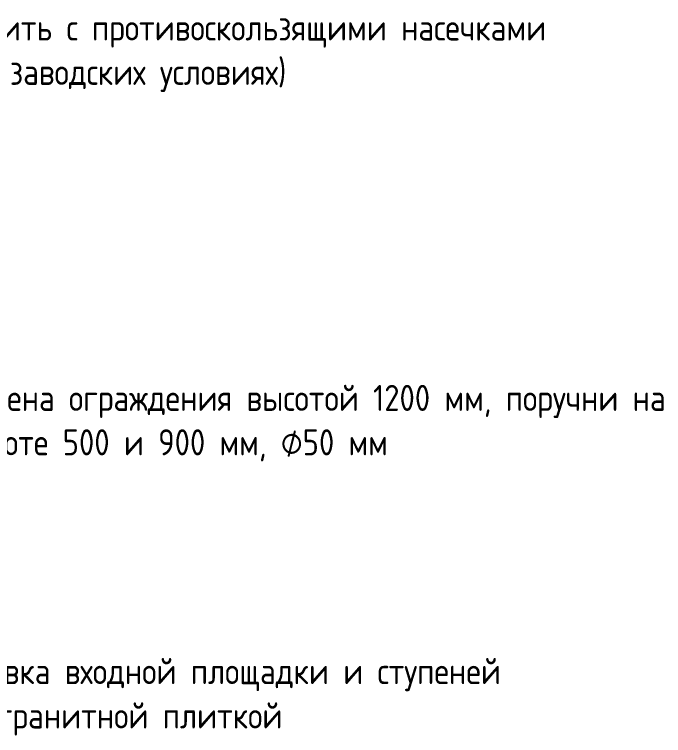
# Model space of a CAD drawing. Header units: millimetres. Extents: x 504091 to 2165846, y 135022 to 442887.
# Drawn here: x 1165812 to 1170797, y 262080 to 267620 of the extents above; entities that cross this region are included whole.
import ezdxf

# ---------------------------------------------------------------- set-up
doc = ezdxf.new("R2010")
doc.units = ezdxf.units.MM
doc.layers.add('Аннотация', color=7, linetype='Continuous', lineweight=9)
doc.styles.add('GOST Common_6', font='GOST_Common.ttf', dxfattribs={"width": 0.9, "height": 200})

msp = doc.modelspace()

# ---------------------------------------------------------------- texts
at = {"layer": 'Аннотация', "lineweight": 9, "char_height": 200, "attachment_point": 1, "line_spacing_factor": 1.022766, "style": 'GOST Common_6'}
for s, insert, width in [('\\pt288,576,864,1152,1440,1728,2016,2304,2592,2880,3168,3456,3744,4032,4320,4608,4896,5184,5472,5760,6048,6336,6624,6912,7200,7488,7776,8064,8352,8640,8928,9216;Ступени выполнить с противоскользящими насечками (нанесенными в заводских условиях)', (1163942.6892, 267619.5604), 7119.9), ('\\pt288,576,864,1152,1440,1728,2016,2304,2592,2880,3168,3456,3744,4032,4320,4608,4896,5184,5472,5760,6048,6336,6624,6912,7200,7488,7776,8064,8352,8640,8928,9216;Замена ограждения высотой 1200 мм, поручни на высоте 500 и 900 мм, ⌀50 мм', (1165361.8788, 264773.8067), 6006.6), ('\\pt288,576,864,1152,1440,1728,2016,2304,2592,2880,3168,3456,3744,4032,4320,4608,4896,5184,5472,5760,6048,6336,6624,6912,7200,7488,7776,8064,8352,8640,8928,9216;Облицовка входной площадки и ступеней керамогранитной плиткой', (1164952.2402, 262674.9789), 6036.3)]:
    msp.add_mtext(s, dxfattribs=dict(at, insert=insert, width=width))

doc.saveas('drawing.dxf')
